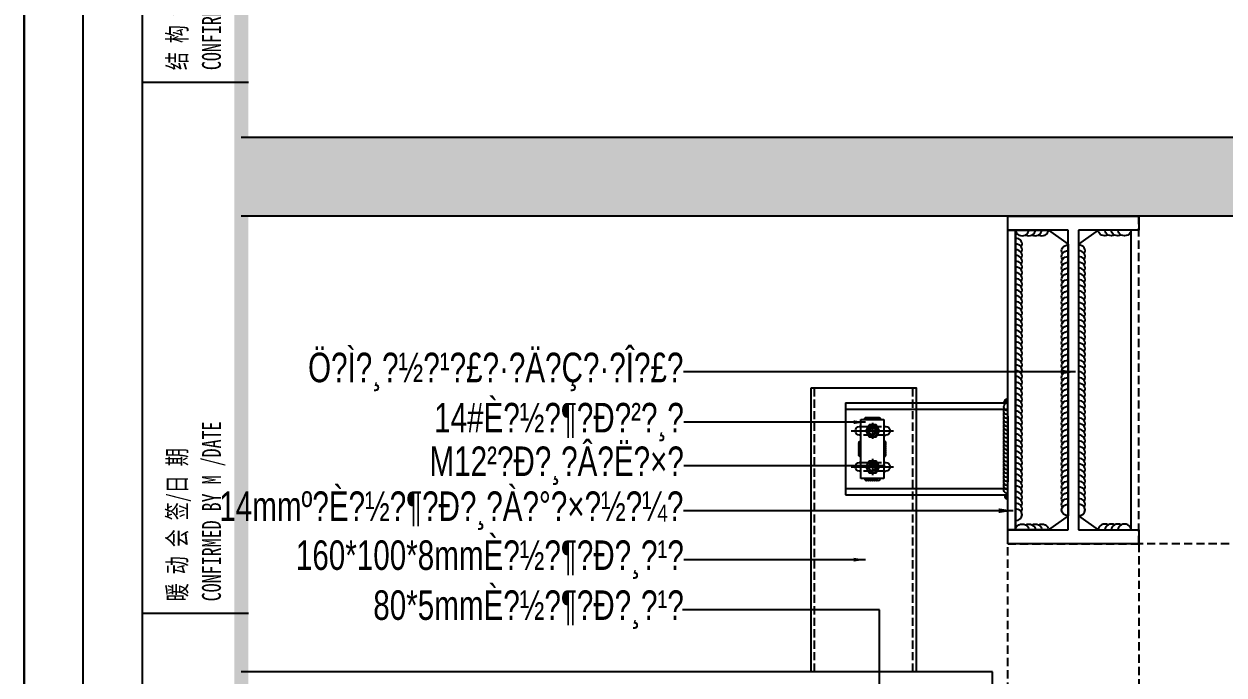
# Model space of a CAD drawing. Extents: x -8792 to 174344, y -43961 to 62816.
# Drawn here: x 9224 to 11053, y -8363 to -7370 of the extents above; entities that cross this region are included whole.
import ezdxf
from ezdxf.enums import TextEntityAlignment as Align
from ezdxf.xclip import XClip

# ---------------------------------------------------------------- set-up
doc = ezdxf.new("R2010")
doc.units = 0
doc.header["$LTSCALE"] = 50
doc.header["$XCLIPFRAME"] = 0
for name, pattern in [('( Hidden )', [0.375, 0.25, -0.125]), ('DASH', [0.35, 0.25, -0.1]), ('DOT2', [0.125, 0, -0.125]), ('HIDDEN', [0.375, 0.25, -0.125]), ('HIDDEN2', [0.1875, 0.125, -0.0625]), ('JIS_08_15', [17.25, 15, -0.75, 0.75, -0.75])]:
    doc.linetypes.add(name, pattern=pattern)
for name, color, linetype in [('#分隔线', 1, 'JIS_08_15'), ('#填充层', 8, 'Continuous'), ('#文字', 2, 'Continuous'), ('#标注', 1, 'Continuous'), ('#焊缝', 1, 'Continuous'), ('#结构边线+内凹外凸边线', 5, 'Continuous'), ('#虚线', 8, 'HIDDEN'), ('#配件', 11, 'Continuous'), ('#钢材', 34, 'Continuous'), ('#铝型材', 3, 'Continuous'), ('0-焊缝', 10, 'Continuous'), ('2017_11-sheet-L2$0$C-SHET-TTLB', 11, 'Continuous'), ('A-FLOR-OTLN', 4, 'DOT2'), ('C-SHET-SHBD', 11, 'Continuous'), ('C-SHET-TTLB', 11, 'Continuous'), ('TK', 7, 'Continuous'), ('WA', 34, 'Continuous'), ('吊顶', 7, 'Continuous'), ('通-图框-文字', 4, 'Continuous')]:
    doc.layers.add(name, color=color, linetype=linetype)
doc.styles.add('2017_11-sheet-L2$0$SHEET-ECADI', font='', dxfattribs={"width": 0.7})
doc.styles.add('JHZX', font='jrs.shx', dxfattribs={"width": 0.6, "bigfont": 'jhz.shx'})
doc.styles.add('XD-2008', font='xd-hzs.shx', dxfattribs={"width": 0.7, "bigfont": 'xd-hztxt.shx'})
doc.styles.add('XD2008', font='@1romans.shx', dxfattribs={"width": 0.7, "bigfont": '!hztxt.shx'})
doc.styles.add('文字1', font='jrs.shx', dxfattribs={"width": 0.7, "bigfont": 'hztxt.shx'})
doc.styles.get('2017_11-sheet-L2$0$SHEET-ECADI').set_extended_font_data('SimHei')
doc.dimstyles.new('JZBZ-12', dxfattribs={"dimscale": 12, "dimtxt": 3, "dimasz": 1.5, "dimexe": 1, "dimexo": 1, "dimgap": 0.5, "dimtad": 1, "dimdec": 0, "dimdsep": 46, "dimtxsty": 'JHZX', "dimblk1": 'ARCHTICK', "dimblk2": 'ARCHTICK', "dimsah": 1, "dimcen": 0, "dimclrd": 1, "dimclre": 1, "dimclrt": 2, "dimadec": 3, "dimazin": 2, "dimtfac": 1, "dimtdec": 0, "dimtix": 1, "dimtmove": 0, "dimatfit": 3, "dimfxl": 0, "dimtolj": 1, "dimlwd": -1, "dimlwe": -1, "dimarcsym": 0})
doc.dimstyles.new('JZBZ-15', dxfattribs={"dimscale": 15, "dimtxt": 3, "dimasz": 1.5, "dimexe": 1, "dimexo": 1, "dimgap": 0.5, "dimtad": 1, "dimdec": 0, "dimdsep": 46, "dimtxsty": 'JHZX', "dimblk1": 'ARCHTICK', "dimblk2": 'ARCHTICK', "dimsah": 1, "dimcen": 0, "dimclrd": 1, "dimclre": 1, "dimclrt": 2, "dimadec": 3, "dimazin": 2, "dimtfac": 1, "dimtdec": 0, "dimtix": 1, "dimtmove": 0, "dimatfit": 3, "dimfxl": 0, "dimtolj": 1, "dimlwd": -1, "dimlwe": -1, "dimarcsym": 0})

# ---------------------------------------------------------------- blocks, each defined once
blk = doc.blocks.new('A$Cbd8d7c8c')
at = {"layer": 'A-FLOR-OTLN', "color": 8}
blk.add_lwpolyline([(-22721.2, -15689.9), (-43719.4, -33393.2, 0.413756), (-43991.6, -36561, 0.189672), (122158.2, -126683, 0.414786), (124666, -124719.5), (133885.2, -48361.9, 0.379931), (116453.3, -23207.9, 0.236452)], format="xyb", dxfattribs=at)
at = {"layer": '吊顶', "const_width": 3}
blk.add_lwpolyline([(36525.2, -42886.2, 0.056654), (31389.8, -41079.3), (30859.1, -40957.8, -0.112536), (21289.5, -36343.7, -0.028917), (3039, -19971, 0.413532), (-633.6, -19953.4), (-31397.9, -50352.8, 0.414781), (-31416.3, -54033.3, 0.170492), (123964.3, -129414.7, 0.412564), (126841.2, -127143.2), (136317.5, -48655.6, 1.269195), (87076.8, -54393.3)], format="xyb", dxfattribs=at)
blk = doc.blocks.new('DSDFFA')
at = {"layer": '#焊缝', "ltscale": 10}
for centre, major_axis, start_param, end_param in [((22, 0), (0, 12.3), 1.570796, 4.712389), ((32, 0), (0, 12.3), 2.617994, 4.712389), ((22, 0), (0, 12.3), 3.665191, 4.712389), ((42, 0), (0, 12.3), 2.617994, 4.712389), ((32, 0), (0, 12.3), 3.665191, 4.712389), ((52, 0), (0, 12.3), 2.617994, 4.712389), ((12, -29.6), (0, 12.3), 4.188752, 6.283147), ((12, -41.9), (0, 12.3), -1.047236, -0.000038), ((12, -41.9), (0, 12.3), 4.188752, 6.283147), ((108, -44.1), (0, 12.3), -1.047236, -0.000038), ((108, -44.1), (0, 12.3), 4.188752, 6.283147), ((12, -54.2), (0, 12.3), -1.047236, -0.000038), ((12, -54.2), (0, 12.3), 4.188752, 6.283147), ((12, -66.5), (0, 12.3), 4.188752, 6.283147), ((108, -56.4), (0, 12.3), -1.047236, -0.000038), ((108, -56.4), (0, 12.3), 4.188752, 6.283147), ((12, -78.8), (0, 12.3), -1.047236, -0.000038), ((12, -78.8), (0, 12.3), 4.188752, 6.283147), ((108, -68.7), (0, 12.3), -1.047236, -0.000038), ((108, -68.7), (0, 12.3), 4.188752, 6.283147), ((108, -81), (0, 12.3), -1.047236, -0.000038), ((108, -81), (0, 12.3), 4.188752, 6.283147), ((12, -91.1), (0, 12.3), -1.047236, -0.000038), ((12, -91.1), (0, 12.3), 4.188752, 6.283147), ((12, -103.4), (0, 12.3), -1.047236, -0.000038), ((12, -103.4), (0, 12.3), 4.188752, 6.283147), ((108, -93.3), (0, 12.3), -1.047236, -0.000038), ((108, -93.3), (0, 12.3), 4.188752, 6.283147), ((12, -115.7), (0, 12.3), 4.188752, 6.283147), ((108, -105.6), (0, 12.3), -1.047236, -0.000038), ((108, -105.6), (0, 12.3), 4.188752, 6.283147), ((108, -117.9), (0, 12.3), -1.047236, -0.000038), ((108, -117.9), (0, 12.3), 4.188752, 6.283147), ((12, -128), (0, 12.3), -1.047236, -0.000038), ((12, -128), (0, 12.3), 4.188752, 6.283147), ((12, -140.3), (0, 12.3), -1.047236, -0.000038), ((12, -140.3), (0, 12.3), 4.188752, 6.283147), ((108, -130.2), (0, 12.3), 4.188752, 6.283147), ((12, -152.6), (0, 12.3), -1.047236, -0.000038), ((12, -152.6), (0, 12.3), 4.188752, 6.283147), ((108, -142.5), (0, 12.3), -1.047236, -0.000038), ((108, -142.5), (0, 12.3), 4.188752, 6.283147), ((108, -154.8), (0, 12.3), -1.047236, -0.000038), ((108, -154.8), (0, 12.3), 4.188752, 6.283147), ((12, -164.9), (0, 12.3), 4.188752, 6.283147), ((108, -167.1), (0, 12.3), -1.047236, -0.000038), ((108, -167.1), (0, 12.3), 4.188752, 6.283147), ((12, -177.2), (0, 12.3), -1.047236, -0.000038), ((12, -177.2), (0, 12.3), 4.188752, 6.283147), ((12, -189.5), (0, 12.3), -1.047236, -0.000038), ((12, -189.5), (0, 12.3), 4.188752, 6.283147), ((108, -179.4), (0, 12.3), 4.188752, 6.283147), ((108, -191.7), (0, 12.3), -1.047236, -0.000038), ((108, -191.7), (0, 12.3), 4.188752, 6.283147), ((12, -201.8), (0, 12.3), -1.047236, -0.000038), ((12, -201.8), (0, 12.3), 4.188752, 6.283147), ((108, -204), (0, 12.3), -1.047236, -0.000038), ((108, -204), (0, 12.3), 4.188752, 6.283147), ((12, -214.1), (0, 12.3), -1.047236, -0.000038), ((12, -214.1), (0, 12.3), 4.188752, 6.283147), ((12, -226.4), (0, 12.3), -1.047236, -0.000038), ((12, -226.4), (0, 12.3), 4.188752, 6.283147), ((108, -216.3), (0, 12.3), -1.047236, -0.000038), ((108, -216.3), (0, 12.3), 4.188752, 6.283147), ((108, -228.6), (0, 12.3), -1.047236, -0.000038), ((108, -228.6), (0, 12.3), 4.188752, 6.283147), ((12, -238.7), (0, 12.3), -1.047236, -0.000038), ((12, -238.7), (0, 12.3), 4.188752, 6.283147), ((108, -240.9), (0, 12.3), -1.047236, -0.000038), ((108, -240.9), (0, 12.3), 4.188752, 6.283147), ((12, -251), (0, 12.3), -1.047236, -0.000038), ((12, -251), (0, 12.3), 4.188752, 6.283147), ((12, -263.3), (0, 12.3), -1.047236, -0.000038), ((12, -263.3), (0, 12.3), 4.188752, 6.283147), ((108, -253.2), (0, 12.3), -1.047236, -0.000038), ((108, -253.2), (0, 12.3), 4.188752, 6.283147), ((108, -265.5), (0, 12.3), -1.047236, -0.000038), ((108, -265.5), (0, 12.3), 4.188752, 6.283147), ((12, -275.6), (0, 12.3), -1.047236, -0.000038), ((12, -275.6), (0, 12.3), 4.188752, 6.283147), ((108, -277.8), (0, 12.3), -1.047236, -0.000038), ((108, -277.8), (0, 12.3), 4.188752, 6.283147), ((12, -287.9), (0, 12.3), -1.047236, -0.000038), ((12, -287.9), (0, 12.3), 4.188752, 6.283147), ((12, -300.2), (0, 12.3), -1.047236, -0.000038), ((12, -300.2), (0, 12.3), 4.188752, 6.283147), ((108, -290.1), (0, 12.3), -1.047236, -0.000038), ((108, -290.1), (0, 12.3), 4.188752, 6.283147), ((108, -302.4), (0, 12.3), -1.047236, -0.000038), ((108, -302.4), (0, 12.3), 4.188752, 6.283147), ((12, -312.5), (0, 12.3), 4.188752, 6.283147), ((108, -314.7), (0, 12.3), -1.047236, -0.000038), ((108, -314.7), (0, 12.3), 4.188752, 6.283147), ((12, -324.8), (0, 12.3), -1.047236, -0.000038), ((12, -324.8), (0, 12.3), 4.188752, 6.283147), ((12, -337.1), (0, 12.3), -1.047236, -0.000038), ((12, -337.1), (0, 12.3), 4.188752, 6.283147), ((108, -327), (0, 12.3), -1.047236, -0.000038), ((108, -327), (0, 12.3), 4.188752, 6.283147), ((108, -339.3), (0, 12.3), -1.047236, -0.000038), ((108, -339.3), (0, 12.3), 4.188752, 6.283147), ((12, -349.4), (0, 12.3), -1.047236, -0.000038), ((12, -349.4), (0, 12.3), 4.188752, 6.283147), ((108, -351.6), (0, 12.3), -1.047236, -0.000038), ((108, -351.6), (0, 12.3), 4.188752, 6.283147), ((12, -361.7), (0, 12.3), 4.188752, 6.283147), ((12, -374), (0, 12.3), -1.047236, -0.000038), ((12, -374), (0, 12.3), 4.188752, 6.283147), ((108, -363.9), (0, 12.3), -1.047236, -0.000038), ((108, -363.9), (0, 12.3), 4.188752, 6.283147), ((108, -376.2), (0, 12.3), 4.188752, 6.283147), ((12, -386.3), (0, 12.3), -1.047236, -0.000038), ((12, -386.3), (0, 12.3), 4.188752, 6.283147), ((108, -388.5), (0, 12.3), -1.047236, -0.000038), ((108, -388.5), (0, 12.3), 4.188752, 6.283147), ((12, -398.6), (0, 12.3), -1.047236, -0.000038), ((12, -398.6), (0, 12.3), 4.188752, 6.283147), ((12, -410.9), (0, 12.3), 4.188752, 6.283147), ((108, -400.8), (0, 12.3), -1.047236, -0.000038), ((108, -400.8), (0, 12.3), 4.188752, 6.283147), ((108, -413.1), (0, 12.3), -1.047236, -0.000038), ((108, -413.1), (0, 12.3), 4.188752, 6.283147), ((12, -423.2), (0, 12.3), -1.047236, -0.000038), ((12, -423.2), (0, 12.3), 4.188752, 6.283147), ((108, -425.4), (0, 12.3), 4.188752, 6.283147), ((12, -435.5), (0, 12.3), -1.047236, -0.000038), ((12, -435.5), (0, 12.3), 4.188752, 6.283147), ((12, -447.8), (0, 12.3), -1.047236, -0.000038), ((12, -447.8), (0, 12.3), 4.188752, 6.283147), ((108, -437.7), (0, 12.3), -1.047236, -0.000038), ((108, -437.7), (0, 12.3), 4.188752, 6.283147), ((108, -450), (0, 12.3), -1.047236, -0.000038), ((108, -450), (0, 12.3), 4.188752, 6.283147), ((12, -460.1), (0, 12.3), -1.047236, -0.000038), ((12, -460.1), (0, 12.3), 4.188752, 6.283147), ((108, -462.3), (0, 12.3), -1.047236, -0.000038), ((108, -462.3), (0, 12.3), 4.188752, 6.283147), ((12, -472.4), (0, 12.3), -1.047236, -0.000038), ((12, -472.4), (0, 12.3), 4.188752, 6.283147), ((12, -484.7), (0, 12.3), -1.047236, -0.000038), ((12, -484.7), (0, 12.3), 4.188752, 6.283147), ((108, -474.6), (0, 12.3), -1.047236, -0.000038), ((108, -474.6), (0, 12.3), 4.188752, 6.283147), ((108, -486.9), (0, 12.3), -1.047236, -0.000038), ((108, -486.9), (0, 12.3), 4.188752, 6.283147), ((12, -497), (0, 12.3), -1.047236, -0.000038), ((12, -497), (0, 12.3), 4.188752, 6.283147), ((108, -499.2), (0, 12.3), -1.047236, -0.000038), ((108, -499.2), (0, 12.3), 4.188752, 6.283147), ((12, -509.3), (0, 12.3), -1.047236, -0.000038), ((12, -509.3), (0, 12.3), 4.188752, 6.283147), ((12, -521.6), (0, 12.3), -1.047236, -0.000038), ((12, -521.6), (0, 12.3), 4.188752, 6.283147), ((108, -511.5), (0, 12.3), -1.047236, -0.000038), ((108, -511.5), (0, 12.3), 4.188752, 6.283147), ((108, -523.8), (0, 12.3), -1.047236, -0.000038), ((108, -523.8), (0, 12.3), 4.188752, 6.283147), ((12, -533.9), (0, 12.3), -1.047236, -0.000038), ((12, -533.9), (0, 12.3), 4.188752, 6.283147), ((108, -536.1), (0, 12.3), -1.047236, -0.000038), ((108, -536.1), (0, 12.3), 4.188752, 6.283147), ((12, -546.2), (0, 12.3), -1.047236, -0.000038), ((12, -546.2), (0, 12.3), 4.188752, 6.283147), ((12, -558.5), (0, 12.3), 4.188752, 6.283147), ((108, -548.4), (0, 12.3), -1.047236, -0.000038), ((108, -548.4), (0, 12.3), 4.188752, 6.283147), ((108, -560.7), (0, 12.3), -1.047236, -0.000038), ((108, -560.7), (0, 12.3), 4.188752, 6.283147), ((12, -570.8), (0, 12.3), -1.047236, -0.000038), ((12, -570.8), (0, 12.3), 4.188752, 6.283147), ((108, -573), (0, 12.3), -1.047236, -0.000038), ((108, -573), (0, 12.3), 4.188752, 6.283147), ((12, -583.1), (0, 12.3), -1.047236, -0.000038), ((12, -583.1), (0, 12.3), 4.188752, 6.283147), ((12, -595.4), (0, 12.3), -1.047236, -0.000038), ((12, -595.4), (0, 12.3), 4.188752, 6.283147), ((108, -585.3), (0, 12.3), -1.047236, -0.000038), ((108, -585.3), (0, 12.3), 4.188752, 6.283147), ((12, -607.7), (0, 12.3), 3.142031, 6.283147), ((108, -597.6), (0, 12.3), -1.047236, -0.000038), ((108, -597.6), (0, 12.3), 3.141555, 6.283147), ((148, -639.9), (0, -12.3), 2.617994, 4.712389), ((158, -639.9), (0, -12.3), 2.617994, 4.712389), ((168, -639.9), (0, -12.3), 2.617994, 4.712389), ((168, -639.9), (0, -12.3), 3.665191, 4.712389), ((178, -639.9), (0, -12.3), 1.570796, 4.712389), ((178, -639.9), (0, -12.3), 3.665191, 4.712389)]:
    blk.add_ellipse(centre, major_axis=major_axis, ratio=0.812963, start_param=start_param, end_param=end_param, dxfattribs=at)
at = {"layer": '#焊缝', "ltscale": 10, "extrusion": (0, 0, -1)}
for centre, major_axis, start_param, end_param in [((148, 0), (0, 12.3), 2.617994, 4.712389), ((158, 0), (0, 12.3), 2.617994, 4.712389), ((168, 0), (0, 12.3), 3.665191, 4.712389), ((168, 0), (0, 12.3), 2.617994, 4.712389), ((178, 0), (0, 12.3), 3.665191, 4.712389), ((178, 0), (0, 12.3), 1.570796, 4.712389), ((92, -44.1), (0, 12.3), 4.188752, 6.283147), ((92, -44.1), (0, 12.3), -1.047236, -0.000038), ((92, -56.4), (0, 12.3), 4.188752, 6.283147), ((92, -56.4), (0, 12.3), -1.047236, -0.000038), ((92, -68.7), (0, 12.3), 4.188752, 6.283147), ((92, -81), (0, 12.3), 4.188752, 6.283147), ((92, -68.7), (0, 12.3), -1.047236, -0.000038), ((92, -81), (0, 12.3), -1.047236, -0.000038), ((92, -93.3), (0, 12.3), 4.188752, 6.283147), ((92, -93.3), (0, 12.3), -1.047236, -0.000038), ((92, -105.6), (0, 12.3), 4.188752, 6.283147), ((92, -117.9), (0, 12.3), 4.188752, 6.283147), ((92, -105.6), (0, 12.3), -1.047236, -0.000038), ((92, -117.9), (0, 12.3), -1.047236, -0.000038), ((92, -130.2), (0, 12.3), 4.188752, 6.283147), ((92, -142.5), (0, 12.3), 4.188752, 6.283147), ((92, -154.8), (0, 12.3), 4.188752, 6.283147), ((92, -142.5), (0, 12.3), -1.047236, -0.000038), ((92, -154.8), (0, 12.3), -1.047236, -0.000038), ((92, -167.1), (0, 12.3), 4.188752, 6.283147), ((92, -167.1), (0, 12.3), -1.047236, -0.000038), ((92, -179.4), (0, 12.3), 4.188752, 6.283147), ((92, -191.7), (0, 12.3), 4.188752, 6.283147), ((92, -191.7), (0, 12.3), -1.047236, -0.000038), ((92, -204), (0, 12.3), 4.188752, 6.283147), ((92, -204), (0, 12.3), -1.047236, -0.000038), ((92, -216.3), (0, 12.3), 4.188752, 6.283147), ((92, -228.6), (0, 12.3), 4.188752, 6.283147), ((92, -216.3), (0, 12.3), -1.047236, -0.000038), ((92, -228.6), (0, 12.3), -1.047236, -0.000038), ((92, -240.9), (0, 12.3), 4.188752, 6.283147), ((92, -240.9), (0, 12.3), -1.047236, -0.000038), ((92, -253.2), (0, 12.3), 4.188752, 6.283147), ((92, -265.5), (0, 12.3), 4.188752, 6.283147), ((92, -253.2), (0, 12.3), -1.047236, -0.000038), ((92, -265.5), (0, 12.3), -1.047236, -0.000038), ((92, -277.8), (0, 12.3), 4.188752, 6.283147), ((92, -277.8), (0, 12.3), -1.047236, -0.000038), ((92, -290.1), (0, 12.3), 4.188752, 6.283147), ((92, -302.4), (0, 12.3), 4.188752, 6.283147), ((92, -290.1), (0, 12.3), -1.047236, -0.000038), ((92, -302.4), (0, 12.3), -1.047236, -0.000038), ((92, -314.7), (0, 12.3), 4.188752, 6.283147), ((92, -314.7), (0, 12.3), -1.047236, -0.000038), ((92, -327), (0, 12.3), 4.188752, 6.283147), ((92, -339.3), (0, 12.3), 4.188752, 6.283147), ((92, -327), (0, 12.3), -1.047236, -0.000038), ((92, -339.3), (0, 12.3), -1.047236, -0.000038), ((92, -351.6), (0, 12.3), 4.188752, 6.283147), ((92, -351.6), (0, 12.3), -1.047236, -0.000038), ((92, -363.9), (0, 12.3), 4.188752, 6.283147), ((92, -376.2), (0, 12.3), 4.188752, 6.283147), ((92, -363.9), (0, 12.3), -1.047236, -0.000038), ((92, -388.5), (0, 12.3), 4.188752, 6.283147), ((92, -388.5), (0, 12.3), -1.047236, -0.000038), ((92, -400.8), (0, 12.3), 4.188752, 6.283147), ((92, -413.1), (0, 12.3), 4.188752, 6.283147), ((92, -400.8), (0, 12.3), -1.047236, -0.000038), ((92, -413.1), (0, 12.3), -1.047236, -0.000038), ((92, -425.4), (0, 12.3), 4.188752, 6.283147), ((92, -437.7), (0, 12.3), 4.188752, 6.283147), ((92, -450), (0, 12.3), 4.188752, 6.283147), ((92, -437.7), (0, 12.3), -1.047236, -0.000038), ((92, -450), (0, 12.3), -1.047236, -0.000038), ((92, -462.3), (0, 12.3), 4.188752, 6.283147), ((92, -462.3), (0, 12.3), -1.047236, -0.000038), ((92, -474.6), (0, 12.3), 4.188752, 6.283147), ((92, -486.9), (0, 12.3), 4.188752, 6.283147), ((92, -474.6), (0, 12.3), -1.047236, -0.000038), ((92, -486.9), (0, 12.3), -1.047236, -0.000038), ((92, -499.2), (0, 12.3), 4.188752, 6.283147), ((92, -499.2), (0, 12.3), -1.047236, -0.000038), ((92, -511.5), (0, 12.3), 4.188752, 6.283147), ((92, -523.8), (0, 12.3), 4.188752, 6.283147), ((92, -511.5), (0, 12.3), -1.047236, -0.000038), ((92, -523.8), (0, 12.3), -1.047236, -0.000038), ((92, -536.1), (0, 12.3), 4.188752, 6.283147), ((92, -536.1), (0, 12.3), -1.047236, -0.000038), ((92, -548.4), (0, 12.3), 4.188752, 6.283147), ((92, -560.7), (0, 12.3), 4.188752, 6.283147), ((92, -548.4), (0, 12.3), -1.047236, -0.000038), ((92, -560.7), (0, 12.3), -1.047236, -0.000038), ((92, -573), (0, 12.3), 4.188752, 6.283147), ((92, -573), (0, 12.3), -1.047236, -0.000038), ((92, -585.3), (0, 12.3), 4.188752, 6.283147), ((92, -585.3), (0, 12.3), -1.047236, -0.000038), ((92, -597.6), (0, 12.3), 3.141555, 6.283147), ((92, -597.6), (0, 12.3), -1.047236, -0.000038), ((22, -639.9), (0, -12.3), 1.570796, 4.712389), ((32, -639.9), (0, -12.3), 2.617994, 4.712389), ((22, -639.9), (0, -12.3), 3.665191, 4.712389), ((42, -639.9), (0, -12.3), 2.617994, 4.712389), ((32, -639.9), (0, -12.3), 3.665191, 4.712389), ((52, -639.9), (0, -12.3), 2.617994, 4.712389)]:
    blk.add_ellipse(centre, major_axis=major_axis, ratio=0.812963, start_param=start_param, end_param=end_param, dxfattribs=at)
at = {"layer": '#钢材', "ltscale": 50}
blk.add_lwpolyline([(0, 0), (12, 0), (12, -639.9), (0, -639.9)], close=True, dxfattribs=at)
for points in [[(92, -609.9), (62, -639.9), (12, -639.9), (12, 0), (62, 0), (92, -30), (92, -609.9)], [(108, -609.9), (138, -639.9), (188, -639.9), (188, 0), (138, 0), (108, -30), (108, -609.9)]]:
    blk.add_lwpolyline(points, dxfattribs=at)
blk = doc.blocks.new('A$C4b3b7db2')
at = {"layer": '#铝型材', "color": 8, "linetype": '( Hidden )', "ltscale": 50}
blk.add_lwpolyline([(92, -30), (0, -30), (0, 0), (200, 0), (200, -30), (108, -30), (108, -669.9), (200, -669.9), (200, -699.9), (0, -699.9), (0, -669.9), (92, -669.9)], close=True, dxfattribs=at)
at = {"layer": '#焊缝'}
blk.add_blockref('DSDFFA', (0, -30), dxfattribs=at)
blk = doc.blocks.new('*U209')
at = {"layer": '0-焊缝'}
for centre, end in [((3996.5, 3047.7), 180), ((4001.5, 3047.7), 120), ((4006.5, 3047.7), 120), ((4011.5, 3047.7), 120), ((4016.5, 3047.7), 120), ((4021.5, 3047.7), 120), ((4026.5, 3047.7), 120), ((4031.5, 3047.7), 120), ((4036.5, 3047.7), 120), ((4041.5, 3047.7), 120), ((4046.5, 3047.7), 120), ((4051.5, 3047.7), 120), ((4056.5, 3047.7), 120), ((4061.5, 3047.7), 120), ((4066.5, 3047.7), 120), ((4071.5, 3047.7), 120), ((4076.5, 3047.7), 120), ((4081.5, 3047.7), 120), ((4086.5, 3047.7), 120), ((4091.5, 3047.7), 120), ((4096.5, 3047.7), 120), ((4101.5, 3047.7), 120)]:
    blk.add_arc(centre, 5, 0, end, dxfattribs=at)
blk = doc.blocks.new('*U288')
at = {"layer": '#焊缝'}
for centre, end in [((3996.5, 3047.7), 180), ((4001.5, 3047.7), 120), ((4006.5, 3047.7), 120), ((4011.5, 3047.7), 120), ((4016.5, 3047.7), 120), ((4021.5, 3047.7), 120), ((4026.5, 3047.7), 120)]:
    blk.add_arc(centre, 5, 0, end, dxfattribs=at)
blk = doc.blocks.new('*U289')
at = {"layer": '#焊缝'}
for centre, end in [((3996.5, 3047.7), 180), ((4001.5, 3047.7), 120), ((4006.5, 3047.7), 120), ((4011.5, 3047.7), 120), ((4016.5, 3047.7), 120), ((4021.5, 3047.7), 120), ((4026.5, 3047.7), 120)]:
    blk.add_arc(centre, 5, 0, end, dxfattribs=at)
blk = doc.blocks.new('*U170')
at = {"layer": '#焊缝'}
h = blk.add_hatch(color=256, dxfattribs=at)
edge = h.paths.add_edge_path()
edge.add_line((2268.7, 914.2), (2268.7, 908.2))
edge.add_ellipse((2268.7, 902.2), major_axis=(-4.24, 4.24), ratio=1, start_angle=302.9288, end_angle=315, ccw=False)
edge.add_line((2270, 908), (2274.7, 908))
edge.add_ellipse((2268.7, 908.2), major_axis=(4.24, 4.24), ratio=1, start_angle=313.733, end_angle=405)
at = {"layer": '#钢材'}
h = blk.add_hatch(color=256, dxfattribs=at)
edge = h.paths.add_edge_path()
edge.add_line((2274.4, 768.1), (2268.7, 768.1))
edge.add_line((2268.7, 768.1), (2268.7, 760.1))
edge.add_ellipse((2268.7, 766.1), major_axis=(-4.24, 4.24), ratio=1, start_angle=135, end_angle=244.4712)
at = {"layer": '#分隔线'}
for p, q in [((2474.5, 853.3), (2474.5, 878.1)), ((2474.5, 798.3), (2474.5, 823.1)), ((2507.6, 810.7), (2443, 810.7))]:
    blk.add_line(p, q, dxfattribs=at)
at = {"layer": '#分隔线', "color": 34, "ltscale": 0.9}
blk.add_line((2507.6, 865.7), (2443, 865.7), dxfattribs=at)
at = {"layer": '#焊缝', "extrusion": (-1.22461e-16, 5.56886e-30, -1)}
blk.add_arc((-2268.7, 908.2), 6, 90, 180, dxfattribs=at)
at = {"layer": '#配件'}
for points in [[(2479.7, 874.7), (2484.9, 865.7), (2479.7, 856.7), (2469.3, 856.7), (2464.1, 865.7), (2469.3, 874.7)], [(2479.7, 819.7), (2484.9, 810.7), (2479.7, 801.7), (2469.3, 801.7), (2464.1, 810.7), (2469.3, 819.7)]]:
    blk.add_lwpolyline(points, close=True, dxfattribs=at)
for centre, radius in [((2474.5, 865.7), 9), ((2474.5, 865.7), 6), ((2474.5, 810.7), 9), ((2474.5, 810.7), 6)]:
    blk.add_circle(centre, radius, dxfattribs=at)
for centre in [(2474.5, 865.7), (2474.5, 810.7)]:
    blk.add_arc(centre, 4.25, 0, 270, dxfattribs=at)
at = {"layer": '#钢材', "color": 34}
for p, q in [((2515.9, 908.2), (2268.7, 908.2)), ((2268.7, 768.2), (2268.7, 908.2)), ((2515.9, 898.7), (2268.7, 898.7)), ((2268.7, 888.2), (2268.7, 788.2)), ((2492.5, 883.2), (2457.5, 883.2)), ((2457.5, 883.2), (2457.5, 793.2)), ((2492.5, 793.2), (2492.5, 883.2)), ((2457.5, 817.2), (2454.5, 817.2)), ((2515.9, 777.7), (2268.7, 777.7)), ((2515.9, 768.2), (2268.7, 768.2))]:
    blk.add_line(p, q, dxfattribs=at)
at = {"layer": '#钢材', "color": 8, "linetype": 'HIDDEN', "ltscale": 2}
blk.add_line((2408.3, 908.2), (2408.3, 768.2), dxfattribs=at)
at = {"layer": '#钢材'}
for p, q in [((2515.9, 908.2), (2515.9, 768.2)), ((2457.5, 872.2), (2454.5, 872.2)), ((2492.5, 872.2), (2494.5, 872.2)), ((2457.5, 859.2), (2454.5, 859.2)), ((2492.5, 859.2), (2494.5, 859.2)), ((2492.5, 817.2), (2494.5, 817.2)), ((2457.5, 804.2), (2454.5, 804.2)), ((2457.5, 793.2), (2492.5, 793.2)), ((2492.5, 804.2), (2494.5, 804.2))]:
    blk.add_line(p, q, dxfattribs=at)
at = {"layer": '#钢材', "linetype": 'Continuous'}
for p, q in [((2454.5, 872.2), (2454.5, 872.2)), ((2494.5, 872.2), (2494.5, 872.2)), ((2454.5, 859.2), (2454.5, 859.2)), ((2494.5, 859.2), (2494.5, 859.2)), ((2454.5, 817.2), (2454.5, 817.2)), ((2494.5, 817.2), (2494.5, 817.2)), ((2454.5, 804.2), (2454.5, 804.2)), ((2494.5, 804.2), (2494.5, 804.2))]:
    blk.add_line(p, q, dxfattribs=at)
at = {"layer": '#钢材', "color": 34, "linetype": 'HIDDEN2', "ltscale": 2}
for p, q in [((2492.5, 872.2), (2457.5, 872.2)), ((2457.5, 859.2), (2492.5, 859.2)), ((2492.5, 817.2), (2457.5, 817.2)), ((2457.5, 804.2), (2492.5, 804.2))]:
    blk.add_line(p, q, dxfattribs=at)
at = {"layer": '#钢材', "color": 34}
for centre, start, end in [((2454.5, 865.7), 90, 270), ((2494.5, 865.7), 270, 90), ((2454.5, 810.7), 90, 270), ((2494.5, 810.7), 270, 90)]:
    blk.add_arc(centre, 6.5, start, end, dxfattribs=at)
at = {"layer": '#钢材', "color": 34, "xscale": 1.2, "yscale": 1.2, "zscale": 1.2, "rotation": 270}
blk.add_blockref('*U209', (-1388.5, 5698), dxfattribs=at)
at = {"layer": '#钢材', "xscale": 0.6, "yscale": 0.6, "zscale": 0.6}
blk.add_blockref('*U288', (68.1, -945.4), dxfattribs=at)
at = {"layer": '#钢材', "yscale": 0.6, "zscale": 0.6}
for name, p, xscale, rotation in [('*U289', (4286.1, 3245.1), -0.6, 90), ('*U289', (663.9, 3245.1), 0.6, 270), ('*U288', (68.1, 2621.8), -0.6, 180)]:
    blk.add_blockref(name, p, dxfattribs=dict(at, xscale=xscale, rotation=rotation))
blk = doc.blocks.new('ASDFDFBBBB')
at = {"layer": '#填充层', "ltscale": 10}
h = blk.add_hatch(dxfattribs=at)
h.set_pattern_fill('钢筋混凝土', color=256, scale=10)
h.set_pattern_definition([(45, (-4632.229, 2116.876), (-17.67767, 17.67767), []), (50, (-4632.23, 2116.876), (71.72602, -6.27521), [7.5, -82.5]), (355, (-4632.23, 2116.876), (-13.87513, 75.21921), [6, -66]), (100.4514, (-4626.25, 2116.35), (57.85094, 68.94395), [6.37402, -70.1142]), (46.1842, (-4632.23, 2136.88), (106.7241, -16.5519), [11.25, -123.75]), (96.6356, (-4623.33, 2135.5), (93.46627, 97.4118), [9.56103, -105.1713]), (351.1842, (-4632.23, 2136.88), (93.4662, 97.41186), [9, -99]), (21, (-4622.23, 2131.876), (59.6907, -40.26189), [7.5, -82.5]), (326, (-4622.23, 2131.876), (24.33153, 72.515), [6, -66]), (71.4514, (-4617.254, 2128.52), (84.02226, 32.25305), [6.37402, -70.1142]), (37.5, (-4632.229, 2116.876), (1.215986, 33.289385), [0, -65.2, 0, -67, 0, -66.25]), (7.5, (-4632.23, 2116.876), (26.306954, 39.44117), [0, -38.2, 0, -63.7, 0, -25.25]), (327.5, (-4654.529, 2116.876), (53.382244, -2.255487), [0, -25, 0, -78, 0, -103.5]), (317.5, (-4664.53, 2116.876), (58.31862, 10.0105), [0, -32.5, 0, -51.8, 0, -73.5])])
h.paths.add_polyline_path([(12250.1, -350), (-199.9, -350), (-199.9, -470.1), (12250.1, -470.1)])
h.paths.add_polyline_path([(12250.1, -300.1), (12250.1, -1100.1), (12650.1, -1100.1), (12650.1, -430.1), (16850.1, -430.1), (16850.1, -970.1), (17200.1, -970.1), (17200.1, -300.1)])
at = {"layer": '#结构边线+内凹外凸边线', "ltscale": 10}
blk.add_lwpolyline([(12250.1, -350), (-199.9, -350), (-199.9, -470.1), (12250.1, -470.1)], close=True, dxfattribs=at)
at = {"layer": '#虚线', "color": 8, "linetype": 'DASH'}
for p, q in [((5944.6, -1165.1), (5944.6, -732.2)), ((6094.6, -1165.1), (6094.6, -732.2))]:
    blk.add_line(p, q, dxfattribs=at)
at = {"layer": '#铝型材', "color": 8, "linetype": '( Hidden )'}
for points in [[(5200.1, -470.1), (1219.4, -470.1), (1219.4, -1170), (5200.1, -1170)], [(5200.1, -970.1), (5600.1, -970.1), (5600.1, -470), (5200.1, -470)], [(5600.1, -1250.1), (5800.1, -1250.1), (5800.1, -970.1), (5600.1, -970.1)]]:
    blk.add_lwpolyline(points, close=True, dxfattribs=at)
at = {"layer": 'WA'}
for p, q in [((5823.2, -1325.1), (5823.2, -1165.1)), ((5823.2, -1165.1), (12116.8, -1165.1))]:
    blk.add_line(p, q, dxfattribs=at)
blk.add_lwpolyline([(6099.6, -732.2), (5939.6, -732.2), (5939.6, -1165.1), (6099.6, -1165.1)], close=True, dxfattribs=at)
at = {"ltscale": 10, "xscale": -1, "yscale": 0.7142857142857143}
blk.add_blockref('A$C4b3b7db2', (5800.1, -470.1), dxfattribs=at)
blk.add_blockref('*U170', (3531.3, -1663.4))
blk = doc.blocks.new('A3文本框')
at = {"layer": 'Defpoints', "ltscale": 500}
blk.add_lwpolyline([(10, -10), (-420, -10), (-420, 297), (10, 297)], close=True, dxfattribs=at)
at = {"layer": 'C-SHET-SHBD', "style": 'XD2008', "width": 0.7}
for tag, height, p in [('子项名称', 4.5, (-37.49, 35.41)), ('图名', 4.5, (-37.49, 24.27)), ('比例', 3, (-56.3, 8.25)), ('MQJD-01', 3, (-13.24, 2.27))]:
    blk.add_attdef(tag, text='', height=height, dxfattribs=at).set_placement(p, align=Align.CENTER)
blk = doc.blocks.new('_ARCHTICK')
at = {"color": 0, "linetype": 'ByBlock', "const_width": 0.15}
blk.add_lwpolyline([(-0.5, -0.5), (0.5, 0.5)], dxfattribs=at)
blk = doc.blocks.new('华东院_土建2018EcadiA3_2021_06-sheet-L2$0$2014SHEET-L')
at = {"layer": '2017_11-sheet-L2$0$C-SHET-TTLB'}
for p, q in [((0, -90), (-9, -90)), ((0, -135), (-9, -135))]:
    blk.add_line(p, q, dxfattribs=at)
at = {"layer": '2017_11-sheet-L2$0$C-SHET-TTLB', "style": '2017_11-sheet-L2$0$SHEET-ECADI', "width": 0.7}
for s, p in [('CONFIRMED BY S /DATE', (-2.33, -88.96)), ('结 构 会 签/日 期', (-5.24, -88.96)), ('CONFIRMED BY M /DATE', (-2.33, -133.96)), ('暖 动 会 签/日 期', (-5.24, -133.96))]:
    blk.add_text(s, height=1.6, rotation=90, dxfattribs=at).set_placement(p)
blk = doc.blocks.new('华东院_土建2018EcadiA3_2021_06-sheet-L2', base_point=(18.4, 410))
at = {"layer": '2017_11-sheet-L2$0$C-SHET-TTLB'}
blk.add_blockref('华东院_土建2018EcadiA3_2021_06-sheet-L2$0$2014SHEET-L', (19, 410.6), dxfattribs=at)
blk = doc.blocks.new('A$Ce60f285c')
at = {"layer": 'C-SHET-TTLB'}
blk.add_line((10, 297.6), (10, 9.42), dxfattribs=at)
for points in [[(430, 307), (430, 0), (0, 0), (0, 307)], [(425, 302), (425, 5), (5, 5), (5, 302)]]:
    blk.add_lwpolyline(points, close=True, dxfattribs=at)
at = {"layer": 'C-SHET-TTLB', "const_width": 1.2}
blk.add_lwpolyline([(18.4, 297), (420, 297), (420, 10), (18.4, 10)], close=True, dxfattribs=at)
at = {"layer": 'C-SHET-TTLB'}
blk.add_blockref('华东院_土建2018EcadiA3_2021_06-sheet-L2', (18.4, 297), dxfattribs=at)
at = {"layer": 'C-SHET-SHBD', "style": 'XD2008', "width": 0.7}
for tag, p in [('审定人', (345.74, 128.4)), ('设总', (345.74, 118.19)), ('审核人', (345.74, 107.96)), ('专业负责人', (345.74, 97.75)), ('校对人', (345.74, 87.55)), ('设计人', (345.74, 77.64))]:
    blk.add_attdef(tag, p, '', height=2.8, dxfattribs=at)
for tag, p in [('工程编号', (368.42, 27.05)), ('阶段', (404.41, 27.05)), ('专业', (404.41, 19.69))]:
    blk.add_attdef(tag, text='', height=3.5, dxfattribs=at).set_placement(p, align=Align.MIDDLE_CENTER)
at = {"layer": 'C-SHET-SHBD', "style": 'XD2008', "width": 0.7, "flags": 1}
blk.add_attdef('日期', text='', height=3.5, dxfattribs=at).set_placement((368.42, 13.43), align=Align.MIDDLE_CENTER)
at = {"layer": '通-图框-文字', "style": 'XD-2008', "width": 0.7}
for tag, p in [('建设单位', (383.41, 70.61)), ('项目名称', (383.28, 58.43))]:
    blk.add_attdef(tag, text='', height=5, dxfattribs=at).set_placement(p, align=Align.MIDDLE_CENTER)
blk = doc.blocks.new('A$C6049850a')
at = {"ltscale": 10}
blk.add_blockref('A$Ce60f285c', (0, 0), dxfattribs=at)

msp = doc.modelspace()

# ---------------------------------------------------------------- block references
at = {"ltscale": 10}
ref = msp.add_blockref('A$Cbd8d7c8c', (-20242.468, 78224.561), dxfattribs=at)
XClip(ref).set_block_clipping_path([(33737.5024453482, -58253.8739175466), (58527.5008306247, -28195.842069268)])
ref = msp.add_blockref('A$Cbd8d7c8c', (22321.982, 94074.685), dxfattribs=at)
XClip(ref).set_block_clipping_path([(76291.0063025201, -72283.9918497168), (103268.9259821397, -47877.3086105986)])
at = {"ltscale": 12}
ref = msp.add_blockref('ASDFDFBBBB', (19664.938, -7192.873), dxfattribs=dict(at, xscale=-1))
XClip(ref).set_block_clipping_path([(11800.9034438342, -3842.9944827884), (17026.5034438345, 748.8291332118)])
at = {"layer": 'TK', "color": 0, "xscale": 18, "yscale": 18, "zscale": 18}
msp.add_blockref('A3文本框', (16784.035, -11016.044), dxfattribs=at)

# ---------------------------------------------------------------- next in the draw order: block references
at = {"ltscale": 12}
ref = msp.add_blockref('ASDFDFBBBB', (16523.379, -7192.873), dxfattribs=dict(at, xscale=-1))
XClip(ref).set_block_clipping_path([(4357.7572503736, -3823.1708667884), (6968.1443472763, 1342.8291332118)])
ref = msp.add_blockref('ASDFDFBBBB', (14736.155, -7192.873), dxfattribs=dict(at, xscale=-1))
XClip(ref).set_block_clipping_path([(-715.4778529943, -3797.3053243063), (2511.2529271227, 1432.8291332118)])
at = {"ltscale": 10, "xscale": 16, "yscale": 16, "zscale": 16}
msp.add_blockref('A$C6049850a', (2344.035, -11196.044), dxfattribs=at)

# ---------------------------------------------------------------- next in the draw order: block references
at = {"ltscale": 10, "xscale": 18, "yscale": 18, "zscale": 18}
msp.add_blockref('A$C6049850a', (9224.035, -11196.044), dxfattribs=at)

# ---------------------------------------------------------------- next in the draw order: texts
at = {"layer": '#文字', "char_height": 45, "attachment_point": 6, "style": '文字1'}
for s, insert in [('{\\Fjrs,jhz|c134;\\W0.75;Ö?Ì?¸?½?¹?£?·?Ä?Ç?·?Î?£?}', (10228.99, -7900.809, 0)), ('{\\Fjrs,jhz|c134;\\W0.75;14#È?½?¶?Ð?²?¸?}', (10229.648, -7977.378, 0)), ('{\\Fjrs,jhz|c134;\\W0.75;M12²?Ð?¸?Â?Ë?×?}', (10229.648, -8043.871, 0)), ('{\\Fjrs,jhz|c134;\\W0.75;14mmº?È?½?¶?Ð?¸?À?°?×?½?¼?}', (10228.99, -8112.364, 0)), ('{\\Fjrs,jhz|c134;\\W0.75;160*100*8mmÈ?½?¶?Ð?¸?¹?}', (10229.648, -8187.061, 0)), ('{\\Fjrs,jhz|c134;\\W0.75;80*5mmÈ?½?¶?Ð?¸?¹?}', (10229.648, -8263.27))]:
    msp.add_mtext(s, dxfattribs=dict(at, insert=insert))

# ---------------------------------------------------------------- next in the draw order: leaders
at = {"layer": '#标注', "ltscale": 10}
for points in [[(10826.862, -7900.809, 0), (10228.99, -7900.809, 0)], [(10731.825, -8112.364, 0), (10228.99, -8112.364, 0)], [(10527.984, -8437.948), (10527.984, -8263.27), (10227.527, -8263.27)]]:
    msp.add_leader(points, dimstyle='JZBZ-15', override={"dimgap": 0.5, "dimtad": 0}, dxfattribs=at)
for points in [[(10506.41, -7977.378, 0), (10229.648, -7977.378, 0)], [(10536.568, -8043.871, 0), (10229.648, -8043.871, 0)], [(10506.41, -8187.061, 0), (10229.648, -8187.061, 0)]]:
    msp.add_leader(points, dimstyle='JZBZ-12', dxfattribs=at)

doc.saveas('drawing.dxf')
